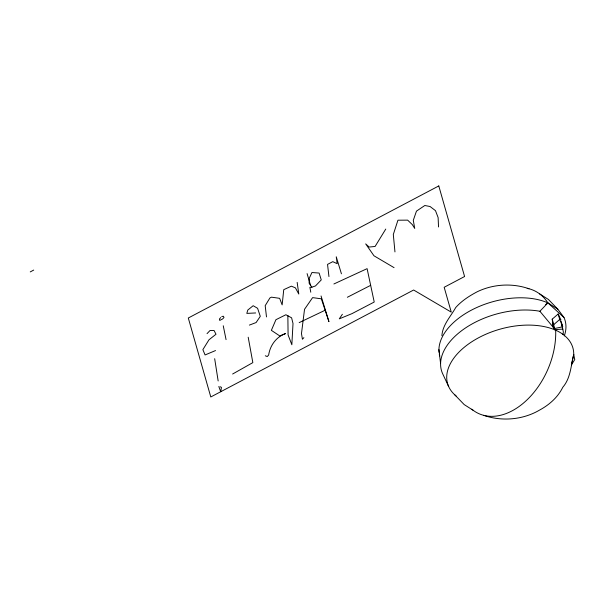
<?xml version="1.0" encoding="UTF-8"?>
<svg xmlns="http://www.w3.org/2000/svg" width="605" height="605" viewBox="0 0 605 605"><rect width="100%" height="100%" fill="white"/><g stroke="black" fill="none" stroke-linecap="round" stroke-linejoin="round"><path stroke-width="0.91" d="M562.96 334.61L563.376 332.016L561.697 324.507M441.884 335.692C442.671 324.741 450.574 316.695 455.724 307.544C461.713 300.806 469.306 295.928 477.224 291.761C493.12 284.055 512.322 282.906 528.982 288.759M385.763 229.068L375.092 246.454L369.148 247.052L365.692 243.891L373.973 255.786L394.067 267.652M342.385 314.252L339.284 318.858L352.027 313.617L374.223 302.031L367.099 268.65L333.892 283.979M220.764 317.527L219.441 318.994L219.728 320.431L222.678 318.918L224.009 317.443L223.343 316.203L221.801 316.596M303.891 337.651L302.432 339.224L301.479 333.589L304.534 309.299L312.603 297.622L321.353 298.817L328.938 321.633L321.051 295.966M448.683 386.595L442.626 373.686A67.45 39.264 -15.9 0 1 466.931 327.025A67.45 39.264 -15.9 0 1 539.887 311.257L547.888 302.886L557.825 309.2L563.989 317.496A65.151 37.926 -15.9 0 1 564.284 335.949M207.031 333.635L210.033 330.527L214.041 330.459L216 334.247L209.005 339.768L202.879 349.637L205.072 354.954L215.539 350.552M553.28 327.403L552.214 319.16L558.173 314.003L560.971 320.007M559.723 319.455L562.695 326.776L554.286 328.606L553.764 324.613L559.723 319.455L558.173 314.003M545.672 304.618L547.888 302.886L563.989 317.496M232.623 374.019L252.845 362.614L248.194 337.212M30.25 271.91L33.721 270.072M347.346 297.274L370.661 285.341M299.18 322.624L325.142 310.229M249.389 325.097L256.096 322.556L260.286 316.339L257.601 308.308L253.17 305.707L247.778 310.078L246.817 313.39L255.65 312.959M311.893 287.193L315.477 285.953L321.255 279.903L319.115 273.052L311.938 272.522L309.314 278.149L309.102 283.132L311.893 287.193L309.889 287.307L310.773 292.207M554.43 329.725L562.99 329.052M483.69 415.333C501.878 421.677 523.075 419.855 539.72 410.001C549.416 404.745 557.878 397.235 562.816 387.245C570.719 378.065 570.863 365.715 573.729 354.522A65.151 37.926 -15.9 0 0 493.294 331.306A65.151 37.926 -15.9 0 0 456.132 396.003M265.3 355.778L267.236 356.557L268.658 355.022C270.049 345.47 276.288 336.864 285.515 333.589L279.79 335.949L271.365 330.345L275.933 319.697L285.885 314.744L291.602 317.822L293.009 323.509L291.844 344.744L288.086 334.905L287.859 315.455M220.099 386.739L221.468 387.351L220.712 391.73L218.813 386.512M539.569 293.841L548.478 299.498L557.825 309.2M473.102 410.25L464.194 404.594L454.847 394.899M539.887 311.257L555.67 330.194A67.45 44.982 -66.1 0 1 526.539 400.336A67.45 44.982 -66.1 0 1 471.771 409.199M341.432 273.808L336.251 256.792L337.159 263.674L332.78 261.662L327.539 264.393L328.946 276.546M307.09 273.604L310.494 285.159M561.145 321.323L562.695 326.776M552.214 319.16L553.764 324.613M552.728 323.153L554.286 328.606M552.879 324.272L553.915 327.91M553.114 326.103L553.635 327.918M223.253 325.777L226.066 339.632M214.677 358.704L218.155 380.953M297.161 282.391L298.787 294.03L295.391 287.844L291.36 286.18L283.745 289.666L282.149 304.92L279.654 298.325L271.463 297.168L269.906 297.962L265.194 305.669L266.495 316.929M438.935 349.569L440.584 363.62M394.959 251.914L393.311 234.49L397.939 220.205L407.641 220.137L412.315 224.614L414.727 228.425L413.291 220.326L416.467 211.13L424.831 205.496L430.079 206.524L435.494 210.661L438.118 217.581L438.534 226.973M527.205 288.358A67.45 44.982 -66.1 0 1 547.888 302.886A65.151 37.926 -15.9 0 0 476.763 307.522A65.151 37.926 -15.9 0 0 439.041 352.314M439.691 355.899A65.151 37.926 -15.9 0 1 439.298 354.122M573.729 354.522L571.37 365.004L574.75 359.559L573.729 354.522M438.784 185.939L188.299 318.003L210.79 396.963L413.639 290.014L451.262 312.135L444.176 287.277L464.587 276.515L438.784 185.939"/></g></svg>
